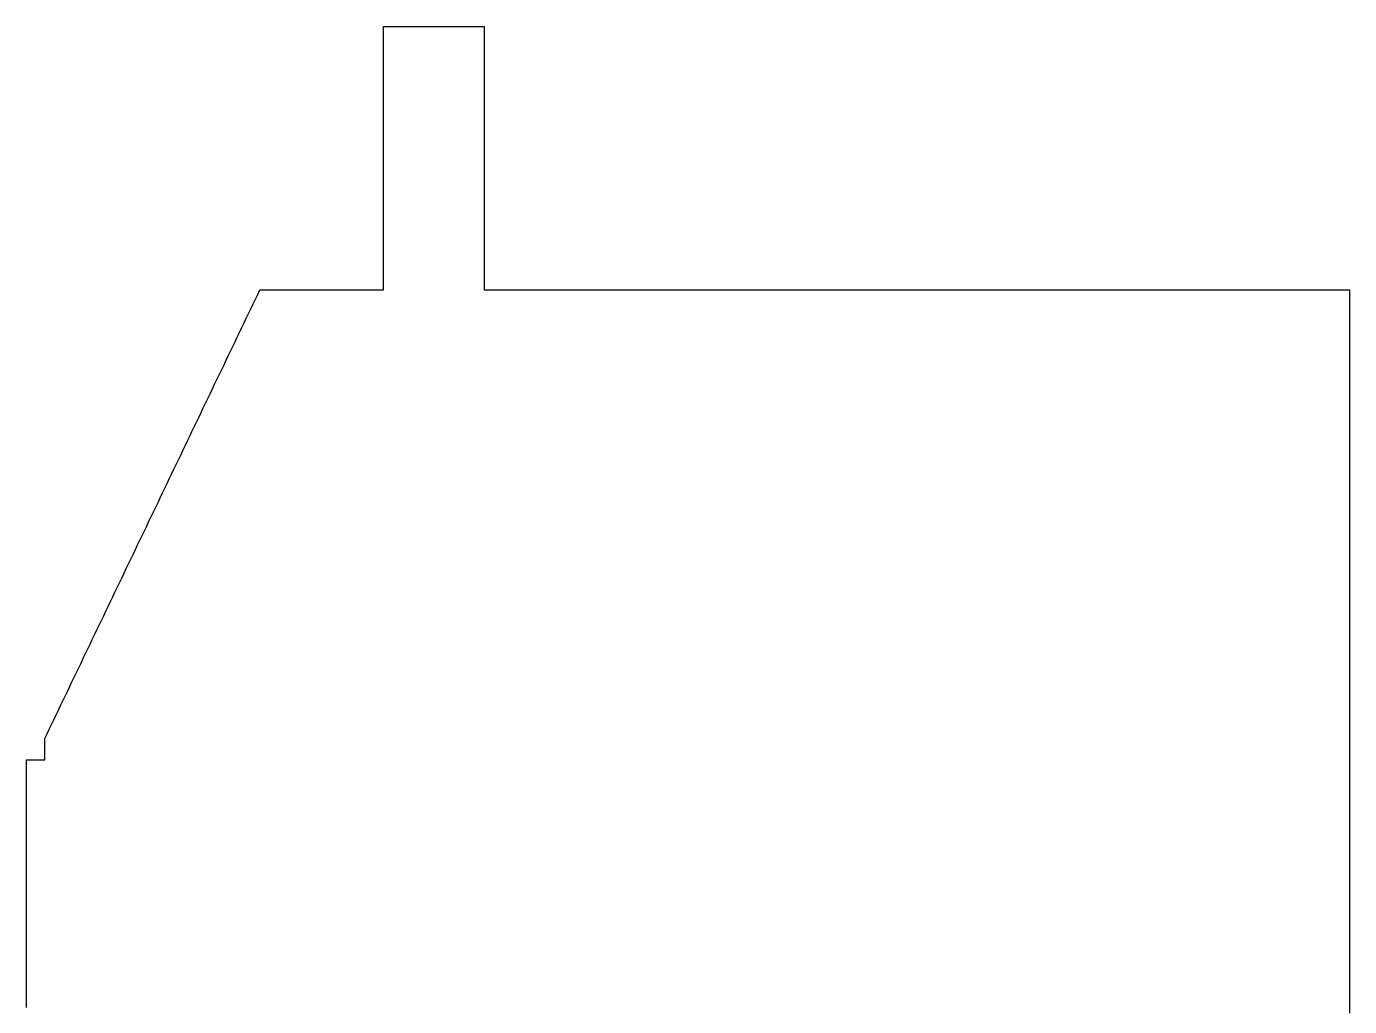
# Model space of a CAD drawing. Extents: x -168 to 1500, y -200 to 419.
# Drawn here: x 1249.78 to 1278.68, y 306.83 to 328.23 of the extents above; entities that cross this region are included whole.
import ezdxf

# ---------------------------------------------------------------- set-up
doc = ezdxf.new("R2010")
doc.units = 0
doc.layers.get('0').update_dxf_attribs({"linetype": 'CONTINUOUS'})

msp = doc.modelspace()

# ---------------------------------------------------------------- linework, layer by layer
at = {"color": 3}
for points in [[(1257.575, 322.479), (1257.575, 322.539), (1257.575, 322.6), (1257.575, 322.66), (1257.575, 322.721), (1257.575, 322.781), (1257.575, 322.842), (1257.575, 322.903), (1257.575, 322.963), (1257.575, 323.024), (1257.575, 323.084), (1257.575, 323.145), (1257.575, 323.205), (1257.575, 323.266), (1257.575, 323.326), (1257.575, 323.387), (1257.575, 323.447), (1257.575, 323.508), (1257.575, 323.568), (1257.575, 323.629), (1257.575, 323.689), (1257.575, 323.75), (1257.575, 323.81), (1257.575, 323.871), (1257.575, 323.931), (1257.575, 323.992), (1257.575, 324.053), (1257.575, 324.113), (1257.575, 324.174), (1257.575, 324.234), (1257.575, 324.295), (1257.575, 324.355), (1257.575, 324.416), (1257.575, 324.476), (1257.575, 324.537), (1257.575, 324.597), (1257.575, 324.658), (1257.575, 324.718), (1257.575, 324.779), (1257.575, 324.839), (1257.575, 324.9), (1257.575, 324.96), (1257.575, 325.021), (1257.575, 325.081), (1257.575, 325.142), (1257.575, 325.203), (1257.575, 325.263), (1257.575, 325.324), (1257.575, 325.384), (1257.575, 325.445), (1257.575, 325.505), (1257.575, 325.566), (1257.575, 325.626), (1257.575, 325.687), (1257.575, 325.747), (1257.575, 325.808), (1257.575, 325.868), (1257.575, 325.929), (1257.575, 325.989), (1257.575, 326.05), (1257.575, 326.11), (1257.575, 326.171), (1257.575, 326.231), (1257.575, 326.292), (1257.575, 326.353), (1257.575, 326.413), (1257.575, 326.474), (1257.575, 326.534), (1257.575, 326.595), (1257.575, 326.655), (1257.575, 326.716), (1257.575, 326.776), (1257.575, 326.837), (1257.575, 326.897), (1257.575, 326.958), (1257.575, 327.018), (1257.575, 327.079), (1257.575, 327.139), (1257.575, 327.2), (1257.575, 327.26), (1257.575, 327.321), (1257.575, 327.381), (1257.575, 327.442), (1257.575, 327.503), (1257.575, 327.563), (1257.575, 327.624), (1257.575, 327.684), (1257.575, 327.745), (1257.575, 327.805), (1257.575, 327.866), (1257.575, 327.926), (1257.575, 327.987), (1257.575, 328.047), (1257.575, 328.108), (1257.575, 328.168), (1257.575, 328.229)], [(1257.575, 328.229), (1257.598, 328.229), (1257.622, 328.229), (1257.645, 328.229), (1257.668, 328.229), (1257.691, 328.229), (1257.714, 328.229), (1257.737, 328.229), (1257.761, 328.229), (1257.784, 328.229), (1257.807, 328.229), (1257.83, 328.229), (1257.853, 328.229), (1257.876, 328.229), (1257.9, 328.229), (1257.923, 328.229), (1257.946, 328.229), (1257.969, 328.229), (1257.992, 328.229), (1258.015, 328.229), (1258.038, 328.229), (1258.062, 328.229), (1258.085, 328.229), (1258.108, 328.229), (1258.131, 328.229), (1258.154, 328.229), (1258.177, 328.229), (1258.201, 328.229), (1258.224, 328.229), (1258.247, 328.229), (1258.27, 328.229), (1258.293, 328.229), (1258.316, 328.229), (1258.34, 328.229), (1258.363, 328.229), (1258.386, 328.229), (1258.409, 328.229), (1258.432, 328.229), (1258.455, 328.229), (1258.478, 328.229), (1258.502, 328.229), (1258.525, 328.229), (1258.548, 328.229), (1258.571, 328.229), (1258.594, 328.229), (1258.617, 328.229), (1258.641, 328.229), (1258.664, 328.229), (1258.687, 328.229), (1258.71, 328.229), (1258.733, 328.229), (1258.756, 328.229), (1258.78, 328.229), (1258.803, 328.229), (1258.826, 328.229), (1258.849, 328.229), (1258.872, 328.229), (1258.895, 328.229), (1258.918, 328.229), (1258.942, 328.229), (1258.965, 328.229), (1258.988, 328.229), (1259.011, 328.229), (1259.034, 328.229), (1259.057, 328.229), (1259.081, 328.229), (1259.104, 328.229), (1259.127, 328.229), (1259.15, 328.229), (1259.173, 328.229), (1259.196, 328.229), (1259.22, 328.229), (1259.243, 328.229), (1259.266, 328.229), (1259.289, 328.229), (1259.312, 328.229), (1259.335, 328.229), (1259.358, 328.229), (1259.382, 328.229), (1259.405, 328.229), (1259.428, 328.229), (1259.451, 328.229), (1259.474, 328.229), (1259.497, 328.229), (1259.521, 328.229), (1259.544, 328.229), (1259.567, 328.229), (1259.59, 328.229), (1259.613, 328.229), (1259.636, 328.229), (1259.66, 328.229), (1259.683, 328.229), (1259.706, 328.229), (1259.729, 328.229), (1259.752, 328.229), (1259.775, 328.229)], [(1259.775, 328.229), (1259.775, 328.168), (1259.775, 328.108), (1259.775, 328.047), (1259.775, 327.987), (1259.775, 327.926), (1259.775, 327.866), (1259.775, 327.805), (1259.775, 327.745), (1259.775, 327.684), (1259.775, 327.624), (1259.775, 327.563), (1259.775, 327.503), (1259.775, 327.442), (1259.775, 327.381), (1259.775, 327.321), (1259.775, 327.26), (1259.775, 327.2), (1259.775, 327.139), (1259.775, 327.079), (1259.775, 327.018), (1259.775, 326.958), (1259.775, 326.897), (1259.775, 326.837), (1259.775, 326.776), (1259.775, 326.716), (1259.775, 326.655), (1259.775, 326.595), (1259.775, 326.534), (1259.775, 326.474), (1259.775, 326.413), (1259.775, 326.353), (1259.775, 326.292), (1259.775, 326.231), (1259.775, 326.171), (1259.775, 326.11), (1259.775, 326.05), (1259.775, 325.989), (1259.775, 325.929), (1259.775, 325.868), (1259.775, 325.808), (1259.775, 325.747), (1259.775, 325.687), (1259.775, 325.626), (1259.775, 325.566), (1259.775, 325.505), (1259.775, 325.445), (1259.775, 325.384), (1259.775, 325.324), (1259.775, 325.263), (1259.775, 325.203), (1259.775, 325.142), (1259.775, 325.081), (1259.775, 325.021), (1259.775, 324.96), (1259.775, 324.9), (1259.775, 324.839), (1259.775, 324.779), (1259.775, 324.718), (1259.775, 324.658), (1259.775, 324.597), (1259.775, 324.537), (1259.775, 324.476), (1259.775, 324.416), (1259.775, 324.355), (1259.775, 324.295), (1259.775, 324.234), (1259.775, 324.174), (1259.775, 324.113), (1259.775, 324.053), (1259.775, 323.992), (1259.775, 323.931), (1259.775, 323.871), (1259.775, 323.81), (1259.775, 323.75), (1259.775, 323.689), (1259.775, 323.629), (1259.775, 323.568), (1259.775, 323.508), (1259.775, 323.447), (1259.775, 323.387), (1259.775, 323.326), (1259.775, 323.266), (1259.775, 323.205), (1259.775, 323.145), (1259.775, 323.084), (1259.775, 323.024), (1259.775, 322.963), (1259.775, 322.903), (1259.775, 322.842), (1259.775, 322.781), (1259.775, 322.721), (1259.775, 322.66), (1259.775, 322.6), (1259.775, 322.539), (1259.775, 322.479)], [(1250.175, 312.679), (1250.225, 312.782), (1250.274, 312.885), (1250.324, 312.988), (1250.373, 313.091), (1250.423, 313.195), (1250.472, 313.298), (1250.522, 313.401), (1250.571, 313.504), (1250.621, 313.607), (1250.67, 313.71), (1250.72, 313.814), (1250.769, 313.917), (1250.819, 314.02), (1250.868, 314.123), (1250.917, 314.226), (1250.967, 314.329), (1251.016, 314.433), (1251.066, 314.536), (1251.115, 314.639), (1251.165, 314.742), (1251.214, 314.845), (1251.264, 314.948), (1251.313, 315.051), (1251.363, 315.155), (1251.412, 315.258), (1251.462, 315.361), (1251.511, 315.464), (1251.561, 315.567), (1251.61, 315.67), (1251.66, 315.774), (1251.709, 315.877), (1251.759, 315.98), (1251.808, 316.083), (1251.857, 316.186), (1251.907, 316.289), (1251.956, 316.393), (1252.006, 316.496), (1252.055, 316.599), (1252.105, 316.702), (1252.154, 316.805), (1252.204, 316.908), (1252.253, 317.011), (1252.303, 317.115), (1252.352, 317.218), (1252.402, 317.321), (1252.451, 317.424), (1252.501, 317.527), (1252.55, 317.63), (1252.6, 317.734), (1252.649, 317.837), (1252.699, 317.94), (1252.748, 318.043), (1252.797, 318.146), (1252.847, 318.249), (1252.896, 318.353), (1252.946, 318.456), (1252.995, 318.559), (1253.045, 318.662), (1253.094, 318.765), (1253.144, 318.868), (1253.193, 318.971), (1253.243, 319.075), (1253.292, 319.178), (1253.342, 319.281), (1253.391, 319.384), (1253.441, 319.487), (1253.49, 319.59), (1253.54, 319.694), (1253.589, 319.797), (1253.638, 319.9), (1253.688, 320.003), (1253.737, 320.106), (1253.787, 320.209), (1253.836, 320.313), (1253.886, 320.416), (1253.935, 320.519), (1253.985, 320.622), (1254.034, 320.725), (1254.084, 320.828), (1254.133, 320.931), (1254.183, 321.035), (1254.232, 321.138), (1254.282, 321.241), (1254.331, 321.344), (1254.381, 321.447), (1254.43, 321.55), (1254.48, 321.654), (1254.529, 321.757), (1254.578, 321.86), (1254.628, 321.963), (1254.677, 322.066), (1254.727, 322.169), (1254.776, 322.273), (1254.826, 322.376), (1254.875, 322.479)], [(1254.875, 322.479), (1254.904, 322.479), (1254.932, 322.479), (1254.961, 322.479), (1254.989, 322.479), (1255.017, 322.479), (1255.046, 322.479), (1255.074, 322.479), (1255.103, 322.479), (1255.131, 322.479), (1255.16, 322.479), (1255.188, 322.479), (1255.216, 322.479), (1255.245, 322.479), (1255.273, 322.479), (1255.302, 322.479), (1255.33, 322.479), (1255.358, 322.479), (1255.387, 322.479), (1255.415, 322.479), (1255.444, 322.479), (1255.472, 322.479), (1255.501, 322.479), (1255.529, 322.479), (1255.557, 322.479), (1255.586, 322.479), (1255.614, 322.479), (1255.643, 322.479), (1255.671, 322.479), (1255.7, 322.479), (1255.728, 322.479), (1255.756, 322.479), (1255.785, 322.479), (1255.813, 322.479), (1255.842, 322.479), (1255.87, 322.479), (1255.898, 322.479), (1255.927, 322.479), (1255.955, 322.479), (1255.984, 322.479), (1256.012, 322.479), (1256.041, 322.479), (1256.069, 322.479), (1256.097, 322.479), (1256.126, 322.479), (1256.154, 322.479), (1256.183, 322.479), (1256.211, 322.479), (1256.24, 322.479), (1256.268, 322.479), (1256.296, 322.479), (1256.325, 322.479), (1256.353, 322.479), (1256.382, 322.479), (1256.41, 322.479), (1256.438, 322.479), (1256.467, 322.479), (1256.495, 322.479), (1256.524, 322.479), (1256.552, 322.479), (1256.581, 322.479), (1256.609, 322.479), (1256.637, 322.479), (1256.666, 322.479), (1256.694, 322.479), (1256.723, 322.479), (1256.751, 322.479), (1256.78, 322.479), (1256.808, 322.479), (1256.836, 322.479), (1256.865, 322.479), (1256.893, 322.479), (1256.922, 322.479), (1256.95, 322.479), (1256.978, 322.479), (1257.007, 322.479), (1257.035, 322.479), (1257.064, 322.479), (1257.092, 322.479), (1257.121, 322.479), (1257.149, 322.479), (1257.177, 322.479), (1257.206, 322.479), (1257.234, 322.479), (1257.263, 322.479), (1257.291, 322.479), (1257.32, 322.479), (1257.348, 322.479), (1257.376, 322.479), (1257.405, 322.479), (1257.433, 322.479), (1257.462, 322.479), (1257.49, 322.479), (1257.518, 322.479), (1257.547, 322.479), (1257.575, 322.479)], [(1259.775, 322.479), (1259.974, 322.479), (1260.173, 322.479), (1260.372, 322.479), (1260.571, 322.479), (1260.77, 322.479), (1260.969, 322.479), (1261.168, 322.479), (1261.367, 322.479), (1261.566, 322.479), (1261.765, 322.479), (1261.964, 322.479), (1262.163, 322.479), (1262.362, 322.479), (1262.561, 322.479), (1262.76, 322.479), (1262.958, 322.479), (1263.157, 322.479), (1263.356, 322.479), (1263.555, 322.479), (1263.754, 322.479), (1263.953, 322.479), (1264.152, 322.479), (1264.351, 322.479), (1264.55, 322.479), (1264.749, 322.479), (1264.948, 322.479), (1265.147, 322.479), (1265.346, 322.479), (1265.545, 322.479), (1265.744, 322.479), (1265.943, 322.479), (1266.142, 322.479), (1266.341, 322.479), (1266.54, 322.479), (1266.738, 322.479), (1266.937, 322.479), (1267.136, 322.479), (1267.335, 322.479), (1267.534, 322.479), (1267.733, 322.479), (1267.932, 322.479), (1268.131, 322.479), (1268.33, 322.479), (1268.529, 322.479), (1268.728, 322.479), (1268.927, 322.479), (1269.126, 322.479), (1269.325, 322.479), (1269.524, 322.479), (1269.723, 322.479), (1269.922, 322.479), (1270.121, 322.479), (1270.32, 322.479), (1270.518, 322.479), (1270.717, 322.479), (1270.916, 322.479), (1271.115, 322.479), (1271.314, 322.479), (1271.513, 322.479), (1271.712, 322.479), (1271.911, 322.479), (1272.11, 322.479), (1272.309, 322.479), (1272.508, 322.479), (1272.707, 322.479), (1272.906, 322.479), (1273.105, 322.479), (1273.304, 322.479), (1273.503, 322.479), (1273.702, 322.479), (1273.901, 322.479), (1274.1, 322.479), (1274.298, 322.479), (1274.497, 322.479), (1274.696, 322.479), (1274.895, 322.479), (1275.094, 322.479), (1275.293, 322.479), (1275.492, 322.479), (1275.691, 322.479), (1275.89, 322.479), (1276.089, 322.479), (1276.288, 322.479), (1276.487, 322.479), (1276.686, 322.479), (1276.885, 322.479), (1277.084, 322.479), (1277.283, 322.479), (1277.482, 322.479), (1277.681, 322.479), (1277.88, 322.479), (1278.078, 322.479), (1278.277, 322.479), (1278.476, 322.479), (1278.675, 322.479)], [(1278.675, 322.479), (1278.675, 322.286), (1278.675, 322.094), (1278.675, 321.901), (1278.675, 321.708), (1278.675, 321.516), (1278.675, 321.323), (1278.675, 321.13), (1278.675, 320.938), (1278.675, 320.745), (1278.675, 320.553), (1278.675, 320.36), (1278.675, 320.167), (1278.675, 319.975), (1278.675, 319.782), (1278.675, 319.589), (1278.675, 319.397), (1278.675, 319.204), (1278.675, 319.011), (1278.675, 318.819), (1278.675, 318.626), (1278.675, 318.434), (1278.675, 318.241), (1278.675, 318.048), (1278.675, 317.856), (1278.675, 317.663), (1278.675, 317.47), (1278.675, 317.278), (1278.675, 317.085), (1278.675, 316.893), (1278.675, 316.7), (1278.675, 316.507), (1278.675, 316.315), (1278.675, 316.122), (1278.675, 315.929), (1278.675, 315.737), (1278.675, 315.544), (1278.675, 315.351), (1278.675, 315.159), (1278.675, 314.966), (1278.675, 314.774), (1278.675, 314.581), (1278.675, 314.388), (1278.675, 314.196), (1278.675, 314.003), (1278.675, 313.81), (1278.675, 313.618), (1278.675, 313.425), (1278.675, 313.233), (1278.675, 313.04), (1278.675, 312.847), (1278.675, 312.655), (1278.675, 312.462), (1278.675, 312.269), (1278.675, 312.077), (1278.675, 311.884), (1278.675, 311.691), (1278.675, 311.499), (1278.675, 311.306), (1278.675, 311.114), (1278.675, 310.921), (1278.675, 310.728), (1278.675, 310.536), (1278.675, 310.343), (1278.675, 310.15), (1278.675, 309.958), (1278.675, 309.765), (1278.675, 309.573), (1278.675, 309.38), (1278.675, 309.187), (1278.675, 308.995), (1278.675, 308.802), (1278.675, 308.609), (1278.675, 308.417), (1278.675, 308.224), (1278.675, 308.031), (1278.675, 307.839), (1278.675, 307.646), (1278.675, 307.454), (1278.675, 307.261), (1278.675, 307.068), (1278.675, 306.876), (1278.675, 306.683)], [(1250.175, 312.212), (1250.175, 312.217), (1250.175, 312.222), (1250.175, 312.227), (1250.175, 312.231), (1250.175, 312.236), (1250.175, 312.241), (1250.175, 312.246), (1250.175, 312.251), (1250.175, 312.256), (1250.175, 312.261), (1250.175, 312.266), (1250.175, 312.271), (1250.175, 312.276), (1250.175, 312.281), (1250.175, 312.286), (1250.175, 312.29), (1250.175, 312.295), (1250.175, 312.3), (1250.175, 312.305), (1250.175, 312.31), (1250.175, 312.315), (1250.175, 312.32), (1250.175, 312.325), (1250.175, 312.33), (1250.175, 312.335), (1250.175, 312.34), (1250.175, 312.345), (1250.175, 312.349), (1250.175, 312.354), (1250.175, 312.359), (1250.175, 312.364), (1250.175, 312.369), (1250.175, 312.374), (1250.175, 312.379), (1250.175, 312.384), (1250.175, 312.389), (1250.175, 312.394), (1250.175, 312.399), (1250.175, 312.404), (1250.175, 312.408), (1250.175, 312.413), (1250.175, 312.418), (1250.175, 312.423), (1250.175, 312.428), (1250.175, 312.433), (1250.175, 312.438), (1250.175, 312.443), (1250.175, 312.448), (1250.175, 312.453), (1250.175, 312.458), (1250.175, 312.463), (1250.175, 312.467), (1250.175, 312.472), (1250.175, 312.477), (1250.175, 312.482), (1250.175, 312.487), (1250.175, 312.492), (1250.175, 312.497), (1250.175, 312.502), (1250.175, 312.507), (1250.175, 312.512), (1250.175, 312.517), (1250.175, 312.522), (1250.175, 312.526), (1250.175, 312.531), (1250.175, 312.536), (1250.175, 312.541), (1250.175, 312.546), (1250.175, 312.551), (1250.175, 312.556), (1250.175, 312.561), (1250.175, 312.566), (1250.175, 312.571), (1250.175, 312.576), (1250.175, 312.581), (1250.175, 312.585), (1250.175, 312.59), (1250.175, 312.595), (1250.175, 312.6), (1250.175, 312.605), (1250.175, 312.61), (1250.175, 312.615), (1250.175, 312.62), (1250.175, 312.625), (1250.175, 312.63), (1250.175, 312.635), (1250.175, 312.64), (1250.175, 312.644), (1250.175, 312.649), (1250.175, 312.654), (1250.175, 312.659), (1250.175, 312.664), (1250.175, 312.669), (1250.175, 312.674), (1250.175, 312.679)], [(1249.775, 311.112), (1249.775, 311.123), (1249.775, 311.135), (1249.775, 311.147), (1249.775, 311.158), (1249.775, 311.17), (1249.775, 311.181), (1249.775, 311.193), (1249.775, 311.204), (1249.775, 311.216), (1249.775, 311.228), (1249.775, 311.239), (1249.775, 311.251), (1249.775, 311.262), (1249.775, 311.274), (1249.775, 311.285), (1249.775, 311.297), (1249.775, 311.309), (1249.775, 311.32), (1249.775, 311.332), (1249.775, 311.343), (1249.775, 311.355), (1249.775, 311.367), (1249.775, 311.378), (1249.775, 311.39), (1249.775, 311.401), (1249.775, 311.413), (1249.775, 311.424), (1249.775, 311.436), (1249.775, 311.448), (1249.775, 311.459), (1249.775, 311.471), (1249.775, 311.482), (1249.775, 311.494), (1249.775, 311.505), (1249.775, 311.517), (1249.775, 311.529), (1249.775, 311.54), (1249.775, 311.552), (1249.775, 311.563), (1249.775, 311.575), (1249.775, 311.587), (1249.775, 311.598), (1249.775, 311.61), (1249.775, 311.621), (1249.775, 311.633), (1249.775, 311.644), (1249.775, 311.656), (1249.775, 311.668), (1249.775, 311.679), (1249.775, 311.691), (1249.775, 311.702), (1249.775, 311.714), (1249.775, 311.725), (1249.775, 311.737), (1249.775, 311.749), (1249.775, 311.76), (1249.775, 311.772), (1249.775, 311.783), (1249.775, 311.795), (1249.775, 311.807), (1249.775, 311.818), (1249.775, 311.83), (1249.775, 311.841), (1249.775, 311.853), (1249.775, 311.864), (1249.775, 311.876), (1249.775, 311.888), (1249.775, 311.899), (1249.775, 311.911), (1249.775, 311.922), (1249.775, 311.934), (1249.775, 311.945), (1249.775, 311.957), (1249.775, 311.969), (1249.775, 311.98), (1249.775, 311.992), (1249.775, 312.003), (1249.775, 312.015), (1249.775, 312.027), (1249.775, 312.038), (1249.775, 312.05), (1249.775, 312.061), (1249.775, 312.073), (1249.775, 312.084), (1249.775, 312.096), (1249.775, 312.108), (1249.775, 312.119), (1249.775, 312.131), (1249.775, 312.142), (1249.775, 312.154), (1249.775, 312.165), (1249.775, 312.177), (1249.775, 312.189), (1249.775, 312.2), (1249.775, 312.212)], [(1249.775, 312.212), (1249.78, 312.212), (1249.784, 312.212), (1249.788, 312.212), (1249.792, 312.212), (1249.796, 312.212), (1249.801, 312.212), (1249.805, 312.212), (1249.809, 312.212), (1249.813, 312.212), (1249.817, 312.212), (1249.822, 312.212), (1249.826, 312.212), (1249.83, 312.212), (1249.834, 312.212), (1249.839, 312.212), (1249.843, 312.212), (1249.847, 312.212), (1249.851, 312.212), (1249.855, 312.212), (1249.86, 312.212), (1249.864, 312.212), (1249.868, 312.212), (1249.872, 312.212), (1249.876, 312.212), (1249.881, 312.212), (1249.885, 312.212), (1249.889, 312.212), (1249.893, 312.212), (1249.897, 312.212), (1249.902, 312.212), (1249.906, 312.212), (1249.91, 312.212), (1249.914, 312.212), (1249.919, 312.212), (1249.923, 312.212), (1249.927, 312.212), (1249.931, 312.212), (1249.935, 312.212), (1249.94, 312.212), (1249.944, 312.212), (1249.948, 312.212), (1249.952, 312.212), (1249.956, 312.212), (1249.961, 312.212), (1249.965, 312.212), (1249.969, 312.212), (1249.973, 312.212), (1249.977, 312.212), (1249.982, 312.212), (1249.986, 312.212), (1249.99, 312.212), (1249.994, 312.212), (1249.999, 312.212), (1250.003, 312.212), (1250.007, 312.212), (1250.011, 312.212), (1250.015, 312.212), (1250.02, 312.212), (1250.024, 312.212), (1250.028, 312.212), (1250.032, 312.212), (1250.036, 312.212), (1250.041, 312.212), (1250.045, 312.212), (1250.049, 312.212), (1250.053, 312.212), (1250.057, 312.212), (1250.062, 312.212), (1250.066, 312.212), (1250.07, 312.212), (1250.074, 312.212), (1250.079, 312.212), (1250.083, 312.212), (1250.087, 312.212), (1250.091, 312.212), (1250.095, 312.212), (1250.1, 312.212), (1250.104, 312.212), (1250.108, 312.212), (1250.112, 312.212), (1250.116, 312.212), (1250.121, 312.212), (1250.125, 312.212), (1250.129, 312.212), (1250.133, 312.212), (1250.137, 312.212), (1250.142, 312.212), (1250.146, 312.212), (1250.15, 312.212), (1250.154, 312.212), (1250.159, 312.212), (1250.163, 312.212), (1250.167, 312.212), (1250.171, 312.212), (1250.175, 312.212)], [(1249.775, 306.809), (1249.775, 306.887), (1249.775, 306.965), (1249.775, 307.043), (1249.775, 307.121), (1249.775, 307.2), (1249.775, 307.278), (1249.775, 307.356), (1249.775, 307.434), (1249.775, 307.513), (1249.775, 307.591), (1249.775, 307.669), (1249.775, 307.747), (1249.775, 307.826), (1249.775, 307.904), (1249.775, 307.982), (1249.775, 308.06), (1249.775, 308.139), (1249.775, 308.217), (1249.775, 308.295), (1249.775, 308.373), (1249.775, 308.452), (1249.775, 308.53), (1249.775, 308.608), (1249.775, 308.686), (1249.775, 308.765), (1249.775, 308.843), (1249.775, 308.921), (1249.775, 308.999), (1249.775, 309.077), (1249.775, 309.156), (1249.775, 309.234), (1249.775, 309.312), (1249.775, 309.39), (1249.775, 309.469), (1249.775, 309.547), (1249.775, 309.625), (1249.775, 309.703), (1249.775, 309.782), (1249.775, 309.86), (1249.775, 309.938), (1249.775, 310.016), (1249.775, 310.095), (1249.775, 310.173), (1249.775, 310.251), (1249.775, 310.329), (1249.775, 310.408), (1249.775, 310.486), (1249.775, 310.564), (1249.775, 310.642), (1249.775, 310.721), (1249.775, 310.799), (1249.775, 310.877), (1249.775, 310.955), (1249.775, 311.034), (1249.775, 311.112)]]:
    msp.add_lwpolyline(points, dxfattribs=at)

doc.saveas('drawing.dxf')
